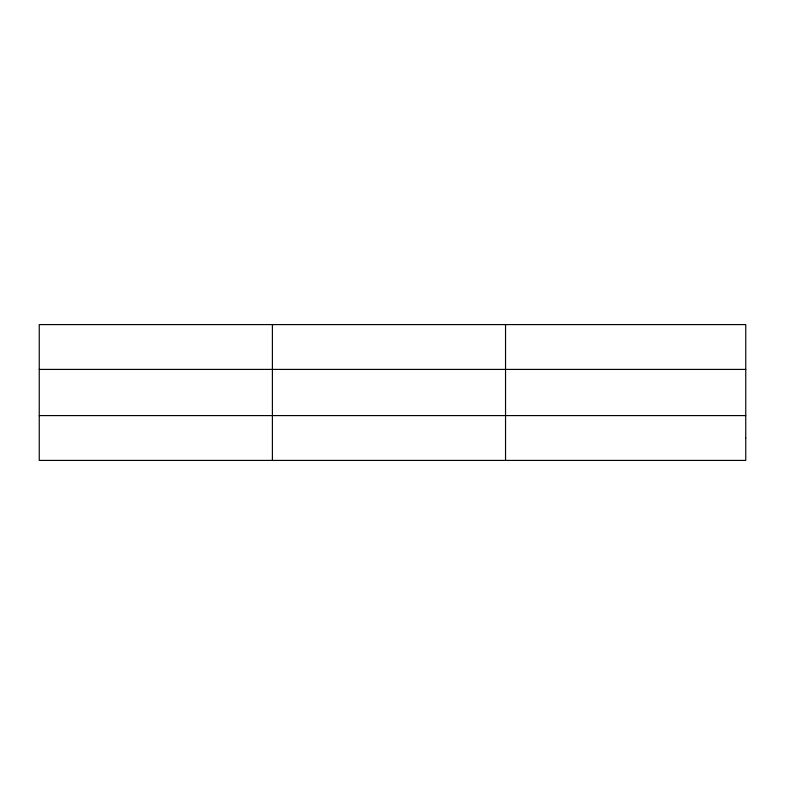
<?xml version="1.0" encoding="UTF-8"?>
<svg xmlns="http://www.w3.org/2000/svg" width="785" height="785" viewBox="0 0 785 785"><rect width="100%" height="100%" fill="white"/><g stroke="black" fill="none" stroke-linecap="round" stroke-linejoin="round"><path stroke-width="1.18" d="M272.395 460.412L272.395 324.588M505.54 460.412L505.54 324.588M39.25 369.411L745.75 369.411M39.25 415.589L745.75 415.589M745.75 438.001L745.75 460.412L39.25 460.412L39.25 324.588L745.75 324.588L745.75 438.001"/></g></svg>
